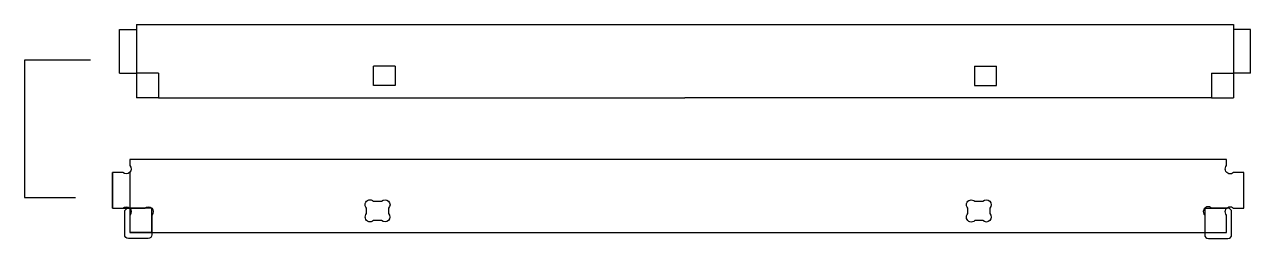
# Model space of a CAD drawing. Header units: millimetres. Extents: x 6492 to 10543, y 1975 to 5871.
# Drawn here: x 6706 to 7711, y 1975 to 2150 of the extents above; entities that cross this region are included whole.
import ezdxf

# ---------------------------------------------------------------- set-up
doc = ezdxf.new("R2010")
doc.units = ezdxf.units.MM
doc.layers.add('0_Make2D$Visibile$Curve', color=18, linetype='Continuous', true_color=0x000000)
for name, color, linetype in [('CUT_OUTSIDE_18MM', 1, 'Continuous'), ('POCKET_INSIDE_14MM', 92, 'Continuous'), ('POCKET_OUTSIDE_9MM', 6, 'Continuous')]:
    doc.layers.add(name, color=color, linetype=linetype)
doc.layers.add('NO_PRINT', color=2, linetype='Continuous', plot=False)

# ---------------------------------------------------------------- blocks, each defined once
blk = doc.blocks.new('FRAME_OUTER_SHORT')
at = {"layer": '0_Make2D$Visibile$Curve', "color": 147, "lineweight": -3, "true_color": 0x366c72}
for p, q in [((6777.8, 3445.1), (6777.8, 3474.5)), ((6791.8, 3474.5), (6791.8, 3446.1)), ((6777.8, 3445.1), (6791.8, 3445.1)), ((6791.8, 3446.1), (6791.8, 3445.1)), ((6809.8, 3445.1), (6791.8, 3445.1)), ((6791.8, 3445.1), (6791.8, 3425.1)), ((6809.8, 3445.1), (6809.8, 3445.1)), ((6809.8, 3445.1), (6809.8, 3425.1)), ((7673.8, 3445.1), (7673.8, 3445.1)), ((7673.8, 3445.1), (7673.8, 3425.1)), ((7673.8, 3445.1), (7691.8, 3445.1)), ((6809.8, 3425.1), (6791.8, 3425.1)), ((6809.8, 3425.1), (6809.8, 3425.1)), ((6809.8, 3425.1), (7241.8, 3425.1)), ((7241.8, 3425.1), (7241.8, 3425.1))]:
    blk.add_line(p, q, dxfattribs=at)
at = {"layer": 'CUT_OUTSIDE_18MM'}
blk.add_lwpolyline([(7241.8, 3425.1), (7691.8, 3425.1), (7691.8, 3439.5, -1), (7697.5, 3445.1), (7705.8, 3445.1), (7705.8, 3474.5), (7697.5, 3474.5, -1), (7691.8, 3480.1), (7691.8, 3485.1), (7241.8, 3485.1), (6791.8, 3485.1), (6791.8, 3480.1, -1), (6786.1, 3474.5), (6777.8, 3474.5), (6777.8, 3445.1), (6786.1, 3445.1, -1), (6791.8, 3439.5), (6791.8, 3425.1), (7241.8, 3425.1)], format="xyb", close=True, dxfattribs=at)
at = {"layer": 'POCKET_INSIDE_14MM'}
for points in [[(6998.5, 3435.1), (6991.8, 3435.1, -1.008367), (6986.2, 3440.7), (6986.2, 3445.2, -1.008367), (6991.8, 3450.9), (6998.5, 3450.9, -1), (7004.2, 3445.2), (7004.2, 3440.7, -1)], [(7491.8, 3435), (7485.1, 3435, -1.008367), (7479.5, 3440.7), (7479.5, 3445.2, -1.008367), (7485.1, 3450.8), (7491.8, 3450.8, -1), (7497.5, 3445.2), (7497.5, 3440.7, -1)]]:
    blk.add_lwpolyline(points, format="xyb", close=True, dxfattribs=at)
at = {"layer": 'POCKET_OUTSIDE_9MM'}
for points in [[(6787.7, 3423.3), (6787.7, 3442.1, -0.414214), (6790.7, 3445.1), (6804.2, 3445.1, -1), (6809.9, 3439.5), (6809.9, 3423.3, -0.414214), (6806.9, 3420.3), (6790.7, 3420.3, -0.414214)], [(7695.9, 3423.3), (7695.9, 3442.1, 0.414214), (7692.9, 3445.1), (7679.5, 3445.1, 1), (7673.8, 3439.5), (7673.8, 3423.3, 0.414214), (7676.8, 3420.3), (7692.9, 3420.3, 0.414214)]]:
    blk.add_lwpolyline(points, format="xyb", close=True, dxfattribs=at)

msp = doc.modelspace()

# ---------------------------------------------------------------- linework, layer by layer
at = {"lineweight": -3}
for p, q in [((6783.361, 2146.178), (6797.361, 2146.178)), ((6783.361, 2110.172), (6783.361, 2146.178)), ((6797.361, 2150.179), (6797.361, 2146.178)), ((6797.361, 2150.179), (7697.361, 2150.179)), ((6797.361, 2146.178), (6797.361, 2111.183)), ((7697.361, 2150.179), (7697.361, 2146.178)), ((7711.361, 2146.178), (7697.361, 2146.178)), ((7697.361, 2146.178), (7697.361, 2111.178)), ((7711.361, 2110.172), (7711.361, 2146.178)), ((6991.744, 2100.108), (6991.744, 2115.93)), ((7009.744, 2115.93), (6991.744, 2115.93)), ((7009.744, 2115.93), (7009.744, 2100.108)), ((7484.979, 2115.93), (7484.979, 2100.129)), ((7484.979, 2115.93), (7502.979, 2115.93)), ((7502.979, 2100.129), (7502.979, 2115.93)), ((6783.361, 2110.172), (6797.361, 2110.172)), ((6797.361, 2111.178), (6797.361, 2110.172)), ((6815.361, 2110.167), (6797.361, 2110.172)), ((6797.361, 2110.167), (6797.361, 2090.183)), ((6815.361, 2110.172), (6815.361, 2110.167)), ((6815.361, 2110.167), (6815.361, 2090.172)), ((7679.361, 2110.167), (7697.361, 2110.172)), ((7679.361, 2110.167), (7679.361, 2090.172)), ((7697.361, 2111.178), (7697.361, 2110.172)), ((7711.361, 2110.172), (7697.361, 2110.172)), ((7697.361, 2110.171), (7697.361, 2110.167)), ((7697.361, 2110.167), (7697.361, 2090.177)), ((7009.744, 2100.108), (6991.744, 2100.108)), ((7484.979, 2100.129), (7502.979, 2100.129)), ((6797.361, 2090.172), (6797.361, 2090.183)), ((6815.361, 2090.169), (6797.361, 2090.172)), ((6815.361, 2090.172), (7247.361, 2090.178)), ((7679.361, 2090.172), (7247.361, 2090.178)), ((7679.364, 2090.169), (7697.361, 2090.172))]:
    msp.add_line(p, q, dxfattribs=at)
at = {"layer": 'NO_PRINT'}
msp.add_lwpolyline([(6759.78, 2121.08), (6705.515, 2121.08), (6705.515, 2008.236), (6747.314, 2008.236)], dxfattribs=at)

# ---------------------------------------------------------------- block references
msp.add_blockref('FRAME_OUTER_SHORT', (0, -1445.604), dxfattribs=at)

doc.saveas('drawing.dxf')
